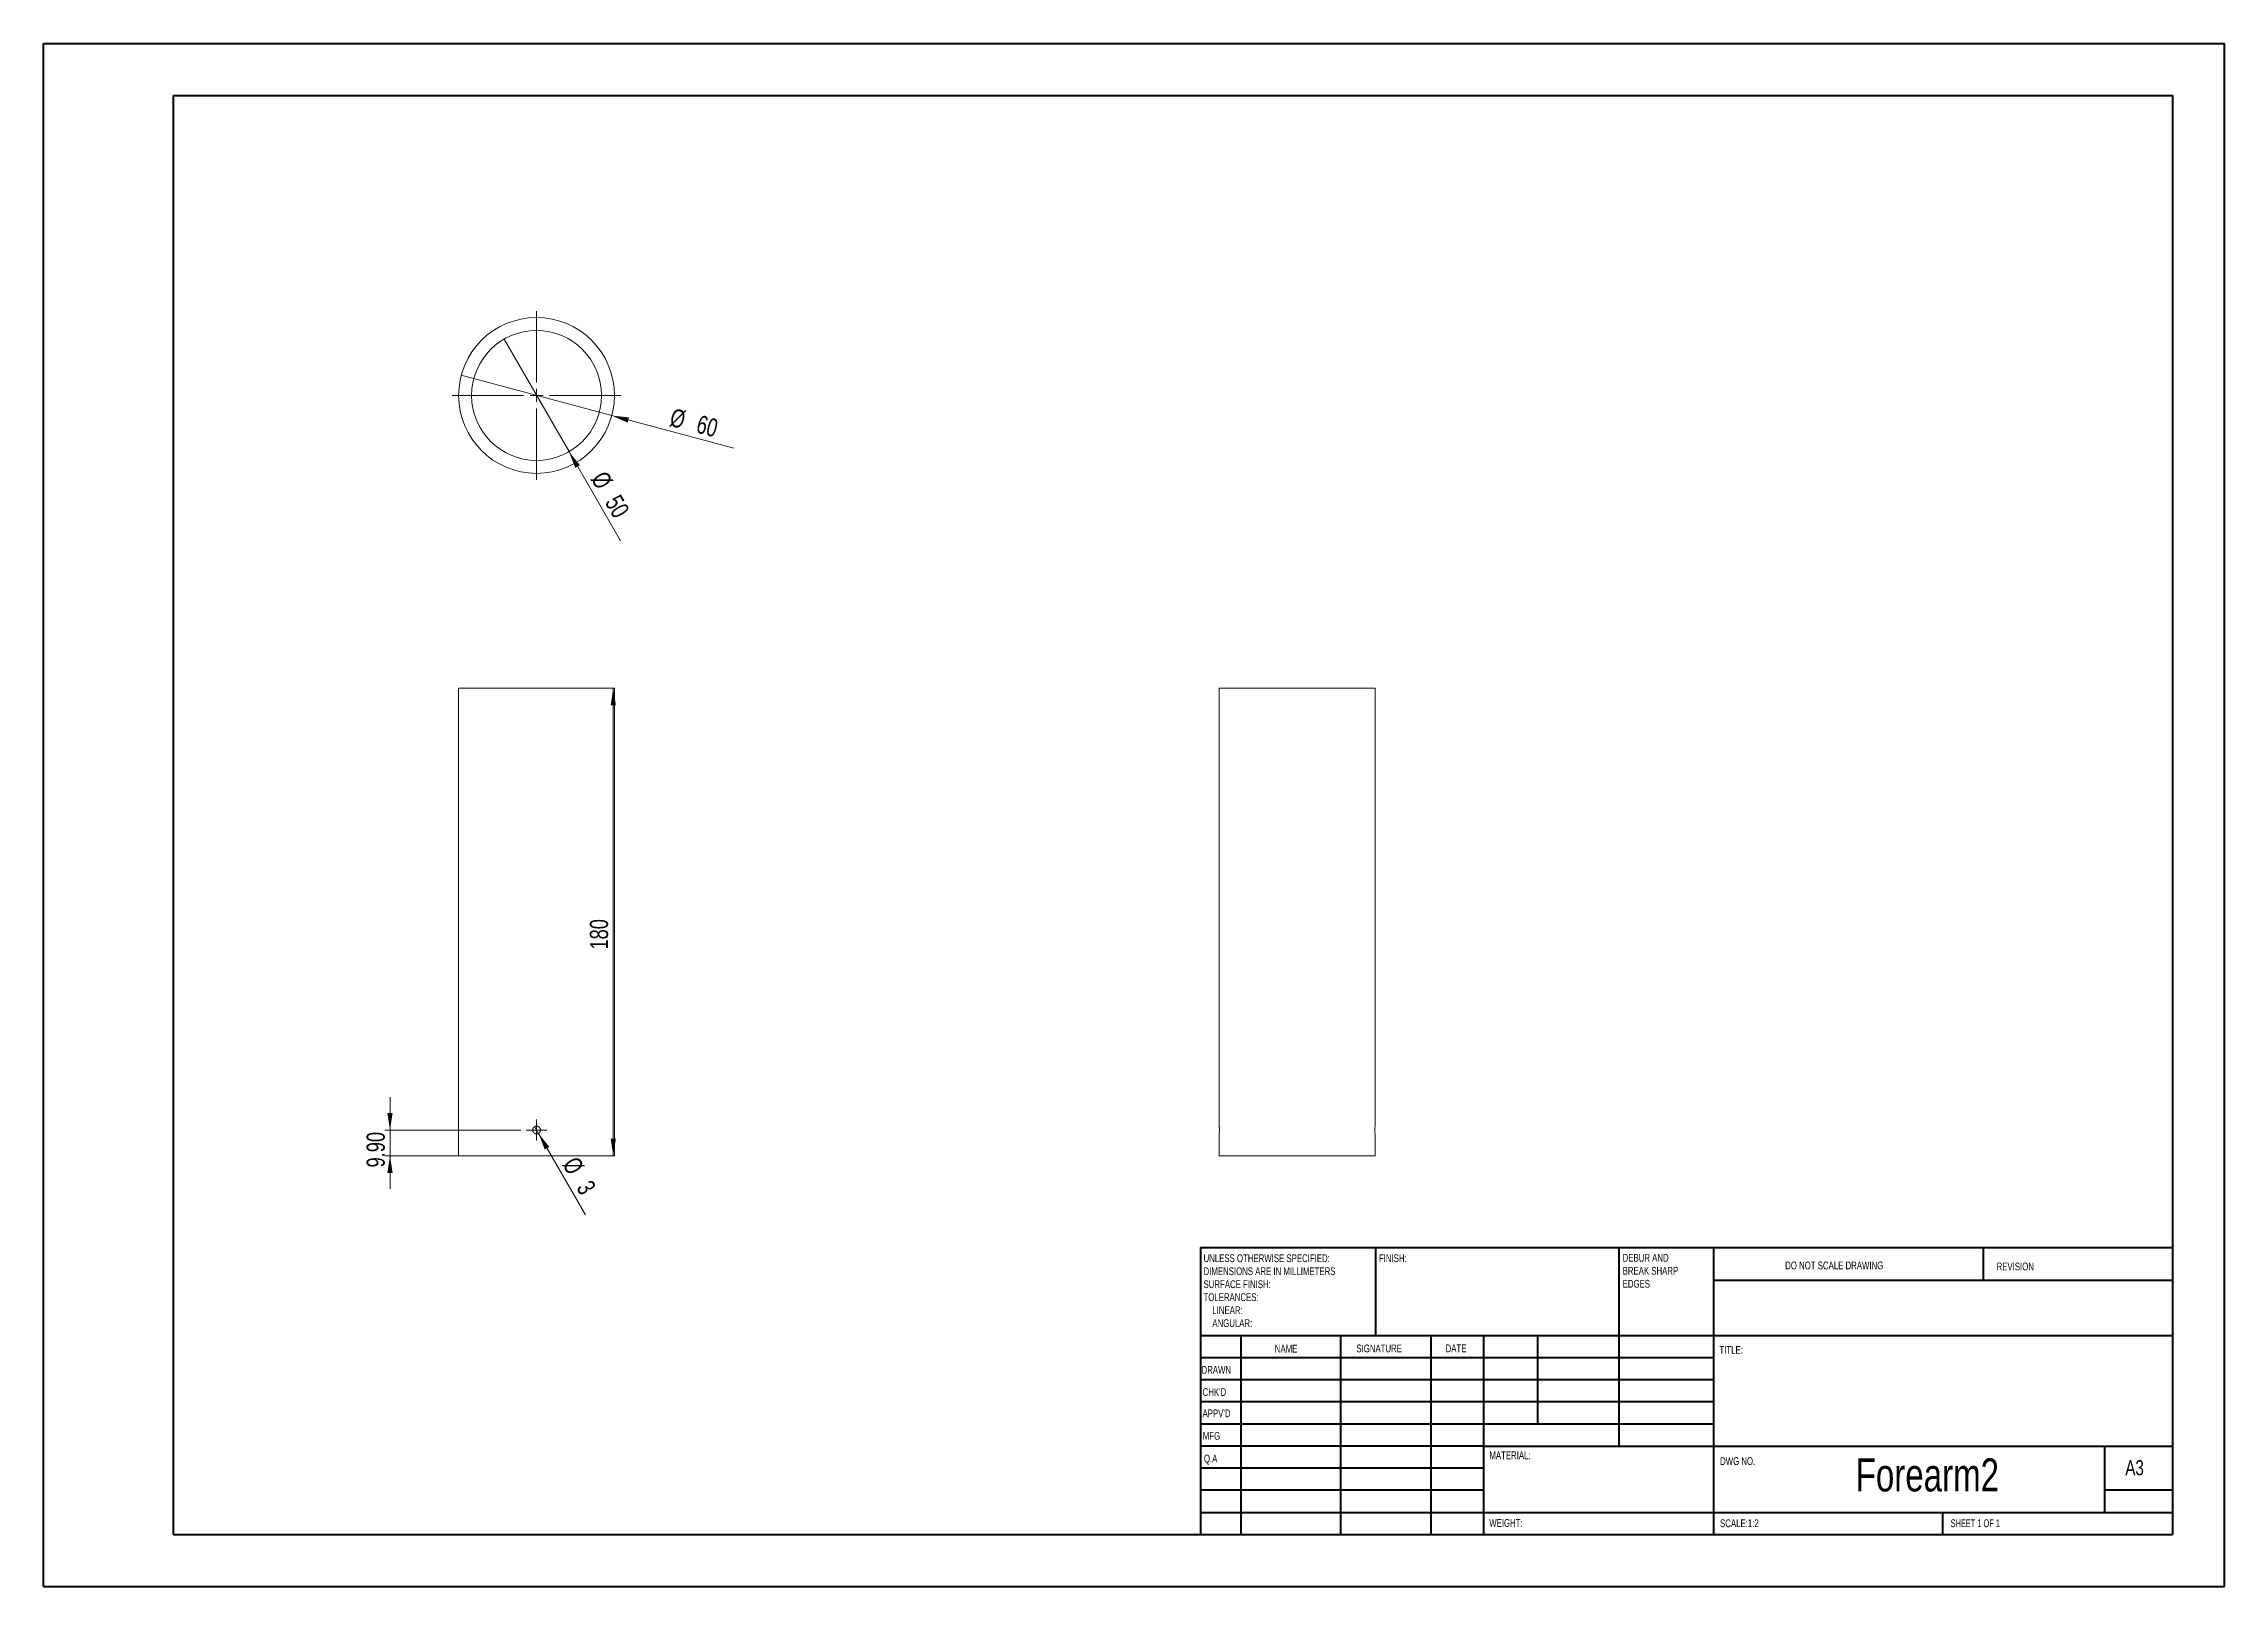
# Model space of a CAD drawing. Header units: millimetres. Extents: x 0 to 840, y 0 to 594.
import ezdxf

# ---------------------------------------------------------------- set-up
doc = ezdxf.new("R2010")
doc.units = ezdxf.units.MM
doc.header["$LTSCALE"] = 2
doc.styles.add('SLDTEXTSTYLE0', font='TXT', dxfattribs={"width": 0.75})
doc.styles.add('SLDTEXTSTYLE1', font='TXT', dxfattribs={"width": 0.6875})
doc.dimstyles.new('SLDDIMSTYLE0', dxfattribs={"dimtxt": 7, "dimasz": 6.604, "dimexe": 0, "dimexo": 0.0625, "dimgap": 1.75, "dimtad": 1, "dimrnd": 1e-09, "dimzin": 12, "dimdsep": 46, "dimtxsty": 'SLDTEXTSTYLE0', "dimsah": 1, "dimcen": 0.09, "dimadec": 0, "dimazin": 3, "dimtfac": 1, "dimtofl": 0, "dimtmove": 0, "dimatfit": 3, "dimfxl": 0, "dimfrac": 2, "dimtolj": 1, "dimtzin": 12, "dimarcsym": 0})
doc.dimstyles.new('SLDDIMSTYLE1', dxfattribs={"dimtxt": 7, "dimasz": 6.604, "dimexe": 0, "dimexo": 0.0625, "dimgap": 1.75, "dimtad": 1, "dimrnd": 1e-09, "dimzin": 4, "dimdsep": 46, "dimtxsty": 'SLDTEXTSTYLE0', "dimsah": 1, "dimcen": 0.09, "dimadec": 0, "dimazin": 1, "dimtfac": 1, "dimtmove": 0, "dimatfit": 0, "dimfxl": 0, "dimfrac": 2, "dimtolj": 1, "dimtzin": 12, "dimarcsym": 0})
doc.dimstyles.new('SLDDIMSTYLE2', dxfattribs={"dimtxt": 7, "dimasz": 6.604, "dimexe": 0, "dimexo": 0.0625, "dimgap": 1.75, "dimtad": 1, "dimrnd": 1e-09, "dimzin": 12, "dimdsep": 46, "dimtxsty": 'SLDTEXTSTYLE0', "dimblk1": 'NONE', "dimsah": 1, "dimcen": 0, "dimadec": 0, "dimazin": 3, "dimtfac": 1, "dimtmove": 0, "dimatfit": 3, "dimldrblk": 'NONE', "dimfxl": 0, "dimfrac": 2, "dimtolj": 1, "dimtzin": 12, "dimarcsym": 0})

# ---------------------------------------------------------------- blocks, each defined once
blk = doc.blocks.new('SW_NOTE_0')
at = {"color": 0, "linetype": 'Continuous', "lineweight": 0, "char_height": 3, "attachment_point": 1, "style": 'SLDTEXTSTYLE0'}
for s, insert in [('DEBUR AND', (0, 3.87)), ('BREAK SHARP', (0, -1.13)), ('EDGES', (0, -6.13))]:
    blk.add_mtext(s, dxfattribs=dict(at, insert=insert))
blk = doc.blocks.new('SW_NOTE_1')
at = {"color": 0, "linetype": 'Continuous', "lineweight": 0, "char_height": 3, "attachment_point": 1, "style": 'SLDTEXTSTYLE0'}
for s, insert in [('UNLESS OTHERWISE SPECIFIED:', (0, 3.87)), ('SURFACE FINISH:', (0, -6.13)), ('DIMENSIONS ARE IN MILLIMETERS', (0, -1.13)), ('TOLERANCES:', (0, -11.13)), ('LINEAR:', (3.38, -16.13)), ('ANGULAR:', (3.38, -21.13))]:
    blk.add_mtext(s, dxfattribs=dict(at, insert=insert))
blk = doc.blocks.new('_D')
at = {"color": 7, "linetype": 'Continuous', "lineweight": 0}
for p, q in [((218.03, 346.24), (217.58, 346.24)), ((219.58, 166.24), (219.58, 346.24)), ((218.03, 166.24), (217.58, 166.24))]:
    blk.add_line(p, q, dxfattribs=at)
for points in [[(219.58, 346.24), (218.57, 339.63), (220.6, 339.63)], [(219.58, 166.24), (220.6, 172.84), (218.57, 172.84)]]:
    blk.add_solid(points, dxfattribs=at)
at = {"color": 7, "linetype": 'Continuous', "lineweight": 0, "insert": (210.56, 245.63, 0.1), "char_height": 7, "attachment_point": 1, "rotation": 90, "style": 'SLDTEXTSTYLE0'}
blk.add_mtext('180', dxfattribs=at)
blk = doc.blocks.new('_D_1')
at = {"color": 7, "linetype": 'Continuous', "lineweight": 0}
for p, q in [((133.58, 176.14), (133.58, 188.84)), ((184.03, 176.14), (131.58, 176.14)), ((133.58, 166.24), (133.58, 176.14)), ((188.03, 166.24), (131.58, 166.24)), ((133.58, 166.24), (133.58, 153.54))]:
    blk.add_line(p, q, dxfattribs=at)
for points in [[(133.58, 176.14), (134.6, 182.74), (132.57, 182.74)], [(133.58, 166.24), (132.57, 159.63), (134.6, 159.63)]]:
    blk.add_solid(points, dxfattribs=at)
at = {"color": 7, "linetype": 'Continuous', "lineweight": 0, "insert": (124.56, 161.74, 0.1), "char_height": 7, "attachment_point": 1, "rotation": 90, "style": 'SLDTEXTSTYLE0'}
blk.add_mtext('9.90', dxfattribs=at)
blk = doc.blocks.new('_D_2')
at = {"color": 7, "linetype": 'Continuous', "lineweight": 0}
for q in [(189.28, 177.44), (208.86, 143.51)]:
    blk.add_line((190.78, 174.84), q, dxfattribs=at)
blk.add_solid([(190.78, 174.84), (193.2, 168.61), (194.96, 169.63)], dxfattribs=at)
at = {"color": 7, "linetype": 'Continuous', "lineweight": 0, "char_height": 7, "attachment_point": 1, "rotation": 300, "style": 'SLDTEXTSTYLE0'}
for s, insert in [('%%c', (205.87, 166.51, 0.1)), ('3', (211.24, 157.42, 0.1))]:
    blk.add_mtext(s, dxfattribs=dict(at, insert=insert))
blk = doc.blocks.new('_NONE')
blk = doc.blocks.new('SW_CENTERMARKSYMBOL_0')
at = {"color": 0, "linetype": 'Continuous', "lineweight": 0}
for p, q in [((-2.5, 0), (-4, 0)), ((0, 0), (-2.5, 0)), ((0, 2.5), (0, 4)), ((0, 0), (0, 2.5)), ((0, 0), (0, -2.5)), ((0, 0), (2.5, 0)), ((2.5, 0), (4, 0)), ((0, -2.5), (0, -4))]:
    blk.add_line(p, q, dxfattribs=at)
blk = doc.blocks.new('_D_3')
at = {"color": 7, "linetype": 'Continuous', "lineweight": 0}
for q in [(161.05, 466.74), (266.05, 438.61)]:
    blk.add_line((219, 451.22), q, dxfattribs=at)
blk.add_solid([(219, 451.22), (225.12, 448.52), (225.64, 450.49)], dxfattribs=at)
at = {"color": 7, "linetype": 'Continuous', "lineweight": 0, "char_height": 7, "attachment_point": 1, "rotation": 345, "style": 'SLDTEXTSTYLE0'}
for s, insert in [('%%c', (242.7, 454.19, -89.9)), ('60', (252.93, 451.56, -89.9))]:
    blk.add_mtext(s, dxfattribs=dict(at, insert=insert))
blk = doc.blocks.new('_D_4')
at = {"color": 7, "linetype": 'Continuous', "lineweight": 0}
for q in [(177.53, 480.63), (222.38, 402.94)]:
    blk.add_line((202.53, 437.33), q, dxfattribs=at)
blk.add_solid([(202.53, 437.33), (204.95, 431.1), (206.71, 432.12)], dxfattribs=at)
at = {"color": 7, "linetype": 'Continuous', "lineweight": 0, "char_height": 7, "attachment_point": 1, "rotation": 300, "style": 'SLDTEXTSTYLE0'}
for s, insert in [('%%c', (216.87, 430.46, -89.9)), ('50', (222.24, 421.37, -89.9))]:
    blk.add_mtext(s, dxfattribs=dict(at, insert=insert))
blk = doc.blocks.new('SW_CENTERMARKSYMBOL_1')
at = {"color": 0, "linetype": 'Continuous', "lineweight": 0}
for p, q in [((0, 5), (0, 32.5)), ((-5, 0), (-32.5, 0)), ((0, 0), (-2.5, 0)), ((0, 0), (0, 2.5)), ((0, 0), (0, -2.5)), ((0, 0), (2.5, 0)), ((5, 0), (32.5, 0)), ((0, -5), (0, -32.5))]:
    blk.add_line(p, q, dxfattribs=at)

msp = doc.modelspace()

# ---------------------------------------------------------------- linework, layer by layer
at = {"color": 7, "linetype": 'Continuous', "lineweight": 40}
for p, q in [((0.158, 0.43), (0.158, 594.43)), ((0.158, 594.43), (840.158, 594.43)), ((840.158, 0.43), (840.158, 594.43)), ((50.158, 20.43), (50.158, 574.43)), ((50.158, 574.43), (820.158, 574.43)), ((820.158, 574.43), (820.158, 20.43)), ((445.758, 130.93), (820.158, 130.93)), ((445.758, 130.93), (445.758, 20.43)), ((513.358, 96.93), (513.358, 130.93)), ((606.958, 130.93), (606.958, 54.43)), ((643.358, 130.93), (643.358, 20.43)), ((747.358, 118.18), (747.358, 130.93)), ((820.158, 118.18), (643.358, 118.18)), ((820.158, 96.93), (445.758, 96.93)), ((461.358, 96.93), (461.358, 20.43)), ((499.74, 96.93), (499.74, 20.43)), ((534.556, 96.93), (534.556, 20.43)), ((554.958, 20.43), (554.958, 96.93)), ((575.758, 62.93), (575.758, 96.93)), ((643.358, 88.43), (445.758, 88.43)), ((643.358, 79.93), (445.758, 79.93)), ((643.358, 71.43), (445.758, 71.43)), ((643.358, 62.93), (445.758, 62.93)), ((554.958, 54.43), (445.758, 54.43)), ((554.958, 54.43), (820.158, 54.43)), ((794.158, 28.93), (794.158, 54.43)), ((554.958, 45.929), (445.758, 45.929)), ((554.958, 37.43), (445.758, 37.43)), ((820.158, 37.43), (794.158, 37.43)), ((445.758, 28.93), (820.158, 28.93)), ((731.758, 20.43), (731.758, 28.93)), ((50.158, 20.43), (820.158, 20.43)), ((0.158, 0.43), (840.158, 0.43))]:
    msp.add_line(p, q, dxfattribs=at)
at = {"color": 7, "linetype": 'Continuous', "lineweight": 15}
for p, q in [((188.525, 429.018), (188.525, 428.98)), ((191.525, 428.98), (191.525, 429.018)), ((160.025, 346.236), (160.025, 166.236)), ((160.025, 346.236), (190.025, 346.236)), ((190.025, 346.236), (220.025, 346.236)), ((220.025, 166.236), (220.025, 346.236)), ((453, 346.236), (453, 177.634)), ((453, 346.236), (513, 346.236)), ((513, 177.636), (513, 346.236)), ((190.025, 177.636), (189.778, 177.594)), ((453.037, 176.056), (453.036, 176.467)), ((453, 174.655), (453, 166.236)), ((513, 166.236), (513, 174.654)), ((160.025, 166.236), (190.025, 166.236)), ((190.025, 166.236), (220.025, 166.236)), ((453, 166.236), (513, 166.236))]:
    msp.add_line(p, q, dxfattribs=at)
for radius in [30, 25]:
    msp.add_circle((190.025, 458.98), radius, dxfattribs=at)
msp.add_arc((542.978, 176.136), 30.016, 177.135618, 182.829362, dxfattribs=at)
for points, knots in [([(191.525, 176.334), (191.525, 176.037), (191.515, 175.939), (191.477, 175.748), (191.448, 175.652), (191.373, 175.471), (191.327, 175.385), (191.218, 175.222), (191.155, 175.144), (190.947, 174.937), (190.78, 174.825), (190.419, 174.676), (190.222, 174.636), (189.928, 174.636), (189.829, 174.646), (189.636, 174.684), (189.543, 174.712), (189.361, 174.787), (189.273, 174.834), (189.111, 174.943), (189.035, 175.005), (188.825, 175.215), (188.715, 175.38), (188.602, 175.652), (188.573, 175.746), (188.535, 175.938), (188.525, 176.038), (188.525, 176.331), (188.564, 176.529), (188.714, 176.89), (188.825, 177.057), (189.033, 177.265), (189.11, 177.328), (189.273, 177.437), (189.359, 177.483), (189.54, 177.559), (189.636, 177.588), (189.827, 177.626), (189.925, 177.636), (190.222, 177.636), (190.416, 177.597), (190.689, 177.485), (190.775, 177.439), (190.938, 177.33), (191.016, 177.267), (191.224, 177.059), (191.335, 176.892), (191.485, 176.531), (191.525, 176.334), (191.525, 176.037)], [-0.0625, -0.0625, 0, 0, 0.03125, 0.03125, 0.0625, 0.0625, 0.09375, 0.09375, 0.125, 0.125, 0.1875, 0.1875, 0.25, 0.25, 0.28125, 0.28125, 0.3125, 0.3125, 0.34375, 0.34375, 0.375, 0.375, 0.4375, 0.4375, 0.46875, 0.46875, 0.5, 0.5, 0.5625, 0.5625, 0.625, 0.625, 0.65625, 0.65625, 0.6875, 0.6875, 0.71875, 0.71875, 0.75, 0.75, 0.8125, 0.8125, 0.84375, 0.84375, 0.875, 0.875, 0.9375, 0.9375, 1, 1, 1.03125, 1.03125]), ([(191.483, 175.889), (191.501, 175.975), (191.552, 176.224), (191.501, 176.546), (191.388, 176.734), (191.361, 176.778)], [0, 0, 0, 0, 0.2848923, 0.831535, 1, 1, 1, 1]), ([(453, 177.634), (453, 177.635), (452.999, 177.663), (453.004, 177.562), (453.014, 177.325), (453.028, 176.935), (453.036, 176.517), (453.037, 176.243), (453.038, 176.136)], [0, 0, 0, 0, 0.0056997, 0.2201227, 0.434546, 0.649202, 0.863961, 1, 1, 1, 1]), ([(453.038, 176.136), (453.037, 175.968), (453.035, 175.631), (453.023, 175.181), (453.01, 174.844), (453.001, 174.654), (453.001, 174.655), (453.001, 174.655)], [0, 0, 0, 0, 0.2146551, 0.4293037, 0.644121, 0.8590484, 1, 1, 1, 1])]:
    msp.add_open_spline(points, degree=3, knots=knots, dxfattribs=at)

# ---------------------------------------------------------------- block references
at = {"color": 7, "linetype": 'Continuous', "lineweight": 0}
for name, p in [('SW_CENTERMARKSYMBOL_1', (190.025, 458.98)), ('SW_CENTERMARKSYMBOL_0', (190.025, 176.136)), ('SW_NOTE_1', (446.945, 124.404)), ('SW_NOTE_0', (608.376, 124.569))]:
    msp.add_blockref(name, p, dxfattribs=at)

# ---------------------------------------------------------------- texts
for s, insert, char_height, attachment_point, style in [('FINISH:', (514.5, 128.268), 3, 1, 'SLDTEXTSTYLE0'), ('DO NOT SCALE DRAWING', (670.987, 125.496), 3, 1, 'SLDTEXTSTYLE0'), ('REVISION', (752.413, 125.099), 3, 1, 'SLDTEXTSTYLE0'), ('NAME', (474.402, 93.433), 3, 1, 'SLDTEXTSTYLE0'), ('SIGNATURE', (505.825, 93.553), 3, 1, 'SLDTEXTSTYLE0'), ('DATE', (540.187, 93.582), 3, 1, 'SLDTEXTSTYLE0'), ('TITLE:', (645.67, 92.986), 3, 1, 'SLDTEXTSTYLE0'), ('DRAWN', (446.182, 85.289), 3, 1, 'SLDTEXTSTYLE0'), ("CHK'D", (446.579, 76.738), 3, 1, 'SLDTEXTSTYLE0'), ("APPV'D", (446.561, 68.558), 3, 1, 'SLDTEXTSTYLE0'), ('MFG', (446.668, 59.897), 3, 1, 'SLDTEXTSTYLE0'), ('Q.A', (447.096, 51.129), 3, 1, 'SLDTEXTSTYLE0'), ('MATERIAL:', (557.049, 52.402), 3, 1, 'SLDTEXTSTYLE0'), ('DWG NO.', (645.906, 50.167), 3, 1, 'SLDTEXTSTYLE0'), ('Forearm2', (725.75, 49.693), 12.7, 2, 'SLDTEXTSTYLE0'), ('A3', (802, 49.03), 5.8208, 1, 'SLDTEXTSTYLE0'), ('WEIGHT:', (556.993, 26.328), 2.9972, 1, 'SLDTEXTSTYLE0'), ('SCALE:1:2', (645.906, 26.23), 3, 1, 'SLDTEXTSTYLE0'), ('SHEET 1 OF 1', (734.714, 26.23), 3, 1, 'SLDTEXTSTYLE1')]:
    msp.add_mtext(s, dxfattribs=dict(at, insert=insert, char_height=char_height, attachment_point=attachment_point, style=style))

# ---------------------------------------------------------------- dimensions: what is measured, and where the dimension line sits
for p1, p2, picture, middle in [((177.525, 480.631), (202.525, 437.329), '_D_4', (215.885, 414.19)), ((161.047, 466.745), (219.003, 451.215), '_D_3', (253.442, 441.988)), ((189.275, 177.435), (190.775, 174.837), '_D_2', (203.786, 152.301))]:
    dim = msp.add_diameter_dim_2p(p1=p1, p2=p2, dimstyle='SLDDIMSTYLE2', dxfattribs=at)
    dim.commit()
    dim.dimension.update_dxf_attribs({"geometry": picture, "text_midpoint": middle, "dimtype": 163})
for base, p1, p2, dimstyle, picture, middle in [((214.025, 346.236), (220.025, 166.236), (220.025, 346.236), 'SLDDIMSTYLE0', '_D', (214.025, 256.236)), ((128.025, 176.136), (190.025, 166.236), (190.025, 176.136), 'SLDDIMSTYLE1', '_D_1', (128.025, 173.634))]:
    dim = msp.add_linear_dim(base=base, p1=p1, p2=p2, angle=90, dimstyle=dimstyle, dxfattribs=at)
    dim.commit()
    dim.dimension.update_dxf_attribs({"geometry": picture, "text_midpoint": middle, "dimtype": 160})

doc.saveas('drawing.dxf')
